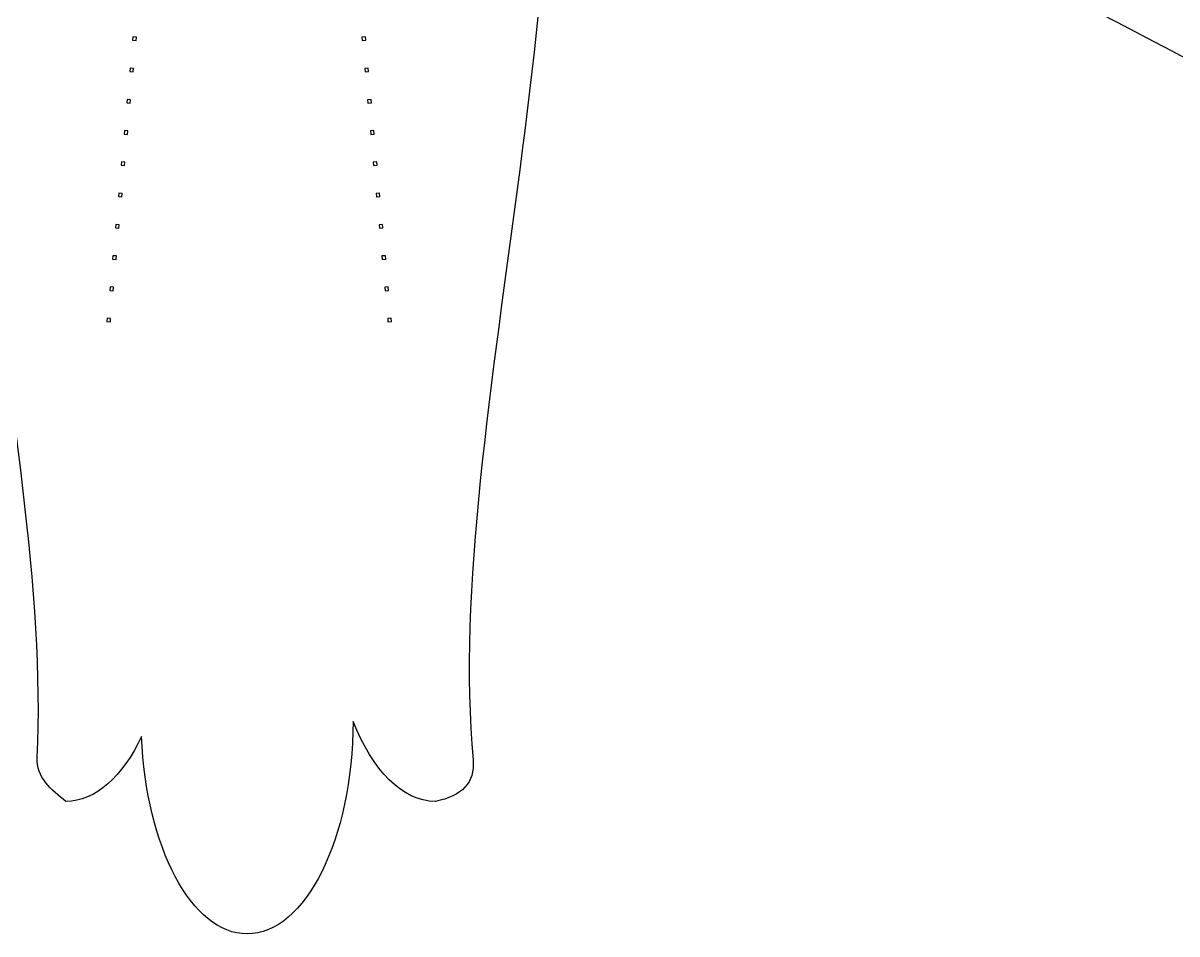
# Model space of a CAD drawing. Header units: centimetres. Extents: x -14.4 to 14.4, y -14.4 to 14.4.
# Drawn here: x -1.27 to 6.58, y -13.46 to -7.26 of the extents above; entities that cross this region are included whole.
import ezdxf
from ezdxf.lldxf.tags import DXFTag

# ---------------------------------------------------------------- set-up
doc = ezdxf.new("R2010")
doc.units = ezdxf.units.CM
doc.header["$MEASUREMENT"] = 0
doc.layers.add('Layer 1', color=7, linetype='Continuous')
tags = doc.linetypes.add('New Line1', pattern=[0.2, 0.1, -0.1]).pattern_tags.tags
tags[6:7] = [DXFTag(74, 4), DXFTag(75, 0), DXFTag(340, '0'), DXFTag(46, 1.0), DXFTag(50, 0.0), DXFTag(44, 0.0), DXFTag(45, 0.0)]
tags[4:5] = [DXFTag(74, 4), DXFTag(75, 0), DXFTag(340, '0'), DXFTag(46, 1.0), DXFTag(50, 0.0), DXFTag(44, 0.0), DXFTag(45, 0.0)]
tags = doc.linetypes.add('New Line338', pattern=[0.2, 0.1, -0.1]).pattern_tags.tags
tags[6:7] = [DXFTag(74, 4), DXFTag(75, 0), DXFTag(340, '0'), DXFTag(46, 1.0), DXFTag(50, 0.0), DXFTag(44, 0.0), DXFTag(45, 0.0)]
tags[4:5] = [DXFTag(74, 4), DXFTag(75, 0), DXFTag(340, '0'), DXFTag(46, 1.0), DXFTag(50, 0.0), DXFTag(44, 0.0), DXFTag(45, 0.0)]
tags = doc.linetypes.add('New Line339', pattern=[0.2, 0.1, -0.1]).pattern_tags.tags
tags[6:7] = [DXFTag(74, 4), DXFTag(75, 0), DXFTag(340, '0'), DXFTag(46, 1.0), DXFTag(50, 0.0), DXFTag(44, 0.0), DXFTag(45, 0.0)]
tags[4:5] = [DXFTag(74, 4), DXFTag(75, 0), DXFTag(340, '0'), DXFTag(46, 1.0), DXFTag(50, 0.0), DXFTag(44, 0.0), DXFTag(45, 0.0)]
tags = doc.linetypes.add('New Line340', pattern=[0.2, 0.1, -0.1]).pattern_tags.tags
tags[6:7] = [DXFTag(74, 4), DXFTag(75, 0), DXFTag(340, '0'), DXFTag(46, 1.0), DXFTag(50, 0.0), DXFTag(44, 0.0), DXFTag(45, 0.0)]
tags[4:5] = [DXFTag(74, 4), DXFTag(75, 0), DXFTag(340, '0'), DXFTag(46, 1.0), DXFTag(50, 0.0), DXFTag(44, 0.0), DXFTag(45, 0.0)]
tags = doc.linetypes.add('New Line341', pattern=[0.2, 0.1, -0.1]).pattern_tags.tags
tags[6:7] = [DXFTag(74, 4), DXFTag(75, 0), DXFTag(340, '0'), DXFTag(46, 1.0), DXFTag(50, 0.0), DXFTag(44, 0.0), DXFTag(45, 0.0)]
tags[4:5] = [DXFTag(74, 4), DXFTag(75, 0), DXFTag(340, '0'), DXFTag(46, 1.0), DXFTag(50, 0.0), DXFTag(44, 0.0), DXFTag(45, 0.0)]
tags = doc.linetypes.add('New Line342', pattern=[0.2, 0.1, -0.1]).pattern_tags.tags
tags[6:7] = [DXFTag(74, 4), DXFTag(75, 0), DXFTag(340, '0'), DXFTag(46, 1.0), DXFTag(50, 0.0), DXFTag(44, 0.0), DXFTag(45, 0.0)]
tags[4:5] = [DXFTag(74, 4), DXFTag(75, 0), DXFTag(340, '0'), DXFTag(46, 1.0), DXFTag(50, 0.0), DXFTag(44, 0.0), DXFTag(45, 0.0)]
tags = doc.linetypes.add('New Line343', pattern=[0.2, 0.1, -0.1]).pattern_tags.tags
tags[6:7] = [DXFTag(74, 4), DXFTag(75, 0), DXFTag(340, '0'), DXFTag(46, 1.0), DXFTag(50, 0.0), DXFTag(44, 0.0), DXFTag(45, 0.0)]
tags[4:5] = [DXFTag(74, 4), DXFTag(75, 0), DXFTag(340, '0'), DXFTag(46, 1.0), DXFTag(50, 0.0), DXFTag(44, 0.0), DXFTag(45, 0.0)]
tags = doc.linetypes.add('New Line344', pattern=[0.2, 0.1, -0.1]).pattern_tags.tags
tags[6:7] = [DXFTag(74, 4), DXFTag(75, 0), DXFTag(340, '0'), DXFTag(46, 1.0), DXFTag(50, 0.0), DXFTag(44, 0.0), DXFTag(45, 0.0)]
tags[4:5] = [DXFTag(74, 4), DXFTag(75, 0), DXFTag(340, '0'), DXFTag(46, 1.0), DXFTag(50, 0.0), DXFTag(44, 0.0), DXFTag(45, 0.0)]
tags = doc.linetypes.add('New Line345', pattern=[0.2, 0.1, -0.1]).pattern_tags.tags
tags[6:7] = [DXFTag(74, 4), DXFTag(75, 0), DXFTag(340, '0'), DXFTag(46, 1.0), DXFTag(50, 0.0), DXFTag(44, 0.0), DXFTag(45, 0.0)]
tags[4:5] = [DXFTag(74, 4), DXFTag(75, 0), DXFTag(340, '0'), DXFTag(46, 1.0), DXFTag(50, 0.0), DXFTag(44, 0.0), DXFTag(45, 0.0)]
tags = doc.linetypes.add('New Line346', pattern=[0.2, 0.1, -0.1]).pattern_tags.tags
tags[6:7] = [DXFTag(74, 4), DXFTag(75, 0), DXFTag(340, '0'), DXFTag(46, 1.0), DXFTag(50, 0.0), DXFTag(44, 0.0), DXFTag(45, 0.0)]
tags[4:5] = [DXFTag(74, 4), DXFTag(75, 0), DXFTag(340, '0'), DXFTag(46, 1.0), DXFTag(50, 0.0), DXFTag(44, 0.0), DXFTag(45, 0.0)]
tags = doc.linetypes.add('New Line347', pattern=[0.2, 0.1, -0.1]).pattern_tags.tags
tags[6:7] = [DXFTag(74, 4), DXFTag(75, 0), DXFTag(340, '0'), DXFTag(46, 1.0), DXFTag(50, 0.0), DXFTag(44, 0.0), DXFTag(45, 0.0)]
tags[4:5] = [DXFTag(74, 4), DXFTag(75, 0), DXFTag(340, '0'), DXFTag(46, 1.0), DXFTag(50, 0.0), DXFTag(44, 0.0), DXFTag(45, 0.0)]
tags = doc.linetypes.add('New Line348', pattern=[0.2, 0.1, -0.1]).pattern_tags.tags
tags[6:7] = [DXFTag(74, 4), DXFTag(75, 0), DXFTag(340, '0'), DXFTag(46, 1.0), DXFTag(50, 0.0), DXFTag(44, 0.0), DXFTag(45, 0.0)]
tags[4:5] = [DXFTag(74, 4), DXFTag(75, 0), DXFTag(340, '0'), DXFTag(46, 1.0), DXFTag(50, 0.0), DXFTag(44, 0.0), DXFTag(45, 0.0)]
tags = doc.linetypes.add('New Line349', pattern=[0.2, 0.1, -0.1]).pattern_tags.tags
tags[6:7] = [DXFTag(74, 4), DXFTag(75, 0), DXFTag(340, '0'), DXFTag(46, 1.0), DXFTag(50, 0.0), DXFTag(44, 0.0), DXFTag(45, 0.0)]
tags[4:5] = [DXFTag(74, 4), DXFTag(75, 0), DXFTag(340, '0'), DXFTag(46, 1.0), DXFTag(50, 0.0), DXFTag(44, 0.0), DXFTag(45, 0.0)]
tags = doc.linetypes.add('New Line350', pattern=[0.2, 0.1, -0.1]).pattern_tags.tags
tags[6:7] = [DXFTag(74, 4), DXFTag(75, 0), DXFTag(340, '0'), DXFTag(46, 1.0), DXFTag(50, 0.0), DXFTag(44, 0.0), DXFTag(45, 0.0)]
tags[4:5] = [DXFTag(74, 4), DXFTag(75, 0), DXFTag(340, '0'), DXFTag(46, 1.0), DXFTag(50, 0.0), DXFTag(44, 0.0), DXFTag(45, 0.0)]
tags = doc.linetypes.add('New Line351', pattern=[0.2, 0.1, -0.1]).pattern_tags.tags
tags[6:7] = [DXFTag(74, 4), DXFTag(75, 0), DXFTag(340, '0'), DXFTag(46, 1.0), DXFTag(50, 0.0), DXFTag(44, 0.0), DXFTag(45, 0.0)]
tags[4:5] = [DXFTag(74, 4), DXFTag(75, 0), DXFTag(340, '0'), DXFTag(46, 1.0), DXFTag(50, 0.0), DXFTag(44, 0.0), DXFTag(45, 0.0)]
tags = doc.linetypes.add('New Line352', pattern=[0.2, 0.1, -0.1]).pattern_tags.tags
tags[6:7] = [DXFTag(74, 4), DXFTag(75, 0), DXFTag(340, '0'), DXFTag(46, 1.0), DXFTag(50, 0.0), DXFTag(44, 0.0), DXFTag(45, 0.0)]
tags[4:5] = [DXFTag(74, 4), DXFTag(75, 0), DXFTag(340, '0'), DXFTag(46, 1.0), DXFTag(50, 0.0), DXFTag(44, 0.0), DXFTag(45, 0.0)]
tags = doc.linetypes.add('New Line353', pattern=[0.2, 0.1, -0.1]).pattern_tags.tags
tags[6:7] = [DXFTag(74, 4), DXFTag(75, 0), DXFTag(340, '0'), DXFTag(46, 1.0), DXFTag(50, 0.0), DXFTag(44, 0.0), DXFTag(45, 0.0)]
tags[4:5] = [DXFTag(74, 4), DXFTag(75, 0), DXFTag(340, '0'), DXFTag(46, 1.0), DXFTag(50, 0.0), DXFTag(44, 0.0), DXFTag(45, 0.0)]
tags = doc.linetypes.add('New Line354', pattern=[0.2, 0.1, -0.1]).pattern_tags.tags
tags[6:7] = [DXFTag(74, 4), DXFTag(75, 0), DXFTag(340, '0'), DXFTag(46, 1.0), DXFTag(50, 0.0), DXFTag(44, 0.0), DXFTag(45, 0.0)]
tags[4:5] = [DXFTag(74, 4), DXFTag(75, 0), DXFTag(340, '0'), DXFTag(46, 1.0), DXFTag(50, 0.0), DXFTag(44, 0.0), DXFTag(45, 0.0)]
tags = doc.linetypes.add('New Line355', pattern=[0.2, 0.1, -0.1]).pattern_tags.tags
tags[6:7] = [DXFTag(74, 4), DXFTag(75, 0), DXFTag(340, '0'), DXFTag(46, 1.0), DXFTag(50, 0.0), DXFTag(44, 0.0), DXFTag(45, 0.0)]
tags[4:5] = [DXFTag(74, 4), DXFTag(75, 0), DXFTag(340, '0'), DXFTag(46, 1.0), DXFTag(50, 0.0), DXFTag(44, 0.0), DXFTag(45, 0.0)]
tags = doc.linetypes.add('New Line356', pattern=[0.2, 0.1, -0.1]).pattern_tags.tags
tags[6:7] = [DXFTag(74, 4), DXFTag(75, 0), DXFTag(340, '0'), DXFTag(46, 1.0), DXFTag(50, 0.0), DXFTag(44, 0.0), DXFTag(45, 0.0)]
tags[4:5] = [DXFTag(74, 4), DXFTag(75, 0), DXFTag(340, '0'), DXFTag(46, 1.0), DXFTag(50, 0.0), DXFTag(44, 0.0), DXFTag(45, 0.0)]
tags = doc.linetypes.add('New Line357', pattern=[0.2, 0.1, -0.1]).pattern_tags.tags
tags[6:7] = [DXFTag(74, 4), DXFTag(75, 0), DXFTag(340, '0'), DXFTag(46, 1.0), DXFTag(50, 0.0), DXFTag(44, 0.0), DXFTag(45, 0.0)]
tags[4:5] = [DXFTag(74, 4), DXFTag(75, 0), DXFTag(340, '0'), DXFTag(46, 1.0), DXFTag(50, 0.0), DXFTag(44, 0.0), DXFTag(45, 0.0)]

msp = doc.modelspace()

# ---------------------------------------------------------------- linework, layer by layer
at = {"layer": 'Layer 1', "linetype": 'New Line1', "lineweight": 30}
msp.add_open_spline([(-0.02824, 13.49374), (-0.40654, 13.49374), (-0.71734, 12.90195), (-0.74708, 12.15026), (-0.74708, 12.15026), (-0.87804, 12.42245), (-1.06047, 12.59166), (-1.26266, 12.59166), (-1.26266, 12.59166), (-1.36255, 12.51294), (-1.46559, 12.43115), (-1.45851, 12.29047), (-1.45851, 12.29047), (-1.34745, 10.08373), (-2.43411, 6.76733), (-1.87543, 4.59605), (-1.87543, 4.59605), (-1.92103, 4.57666), (-1.9663, 4.55671), (-2.01119, 4.53596), (-2.01119, 4.53596), (-3.20898, 6.51937), (-6.9413, 7.63345), (-8.80574, 9.12428), (-8.80574, 9.12428), (-8.91576, 9.21225), (-9.0418, 9.17638), (-9.16406, 9.14134), (-9.16406, 9.14134), (-9.28223, 8.97727), (-9.25199, 8.73012), (-9.10768, 8.46478), (-9.10768, 8.46478), (-9.73499, 8.87998), (-10.39696, 8.97352), (-10.61807, 8.66656), (-10.61807, 8.66656), (-10.84917, 8.34573), (-10.51168, 7.70708), (-9.8651, 7.23628), (-9.8651, 7.23628), (-10.21171, 7.32302), (-10.50267, 7.28294), (-10.63513, 7.09904), (-10.63513, 7.09904), (-10.71075, 6.93313), (-10.69029, 6.80578), (-10.55576, 6.72663), (-10.55576, 6.72663), (-8.64198, 5.60077), (-6.55349, 2.76652), (-4.50601, 1.88906), (-4.50601, 1.88906), (-4.51834, 1.85783), (-4.52991, 1.82639), (-4.54162, 1.79485), (-4.54162, 1.79485), (-6.7129, 2.25581), (-9.91269, 1.22975), (-12.06096, 1.33787), (-12.06096, 1.33787), (-12.20164, 1.34495), (-12.28343, 1.24191), (-12.36215, 1.14202), (-12.36215, 1.14202), (-12.36215, 0.93983), (-12.19294, 0.7574), (-11.92075, 0.62644), (-11.92075, 0.62644), (-12.67244, 0.5967), (-13.26423, 0.2859), (-13.26423, -0.09241), (-13.26423, -0.09241), (-13.26423, -0.4878), (-12.61745, -0.80936), (-11.81763, -0.81348), (-11.81763, -0.81348), (-12.14958, -0.94567), (-12.36215, -1.14768), (-12.36215, -1.37431), (-12.36215, -1.37431), (-12.32654, -1.55313), (-12.23567, -1.64466), (-12.08025, -1.63025), (-12.08025, -1.63025), (-9.88165, -1.42641), (-6.5557, -2.49265), (-4.38064, -2.02788), (-4.38064, -2.02788), (-4.3753, -2.03921), (-4.37048, -2.05072), (-4.36506, -2.062), (-4.36506, -2.062), (-6.35628, -3.01994), (-8.38051, -5.72642), (-10.23973, -6.8202), (-10.23973, -6.8202), (-10.37426, -6.89934), (-10.39398, -7.02669), (-10.31837, -7.1926), (-10.31837, -7.1926), (-10.18591, -7.3765), (-9.89568, -7.41585), (-9.54907, -7.3291), (-9.54907, -7.3291), (-10.19565, -7.79991), (-10.5324, -8.43929), (-10.3013, -8.76012), (-10.3013, -8.76012), (-10.0802, -9.06709), (-9.41822, -8.97354), (-8.79091, -8.55834), (-8.79091, -8.55834), (-8.93523, -8.82368), (-8.96621, -9.07009), (-8.84803, -9.23416), (-8.84803, -9.23416), (-8.72578, -9.2692), (-8.59899, -9.30507), (-8.48898, -9.2171), (-8.48898, -9.2171), (-6.59659, -7.70392), (-2.78012, -6.57891), (-1.64249, -4.53902), (-1.64249, -4.53902), (-1.62523, -4.54532), (-1.60791, -4.55147), (-1.59056, -4.55757), (-1.59056, -4.55757), (-2.15416, -6.72869), (-1.06467, -10.0506), (-1.17587, -12.26015), (-1.17587, -12.26015), (-1.18295, -12.40083), (-1.07991, -12.48262), (-0.98002, -12.56133), (-0.98002, -12.56133), (-0.77782, -12.56133), (-0.5954, -12.39212), (-0.46444, -12.11994), (-0.46444, -12.11994), (-0.4347, -12.87162), (-0.1239, -13.46342), (0.25441, -13.46342), (0.25441, -13.46342), (0.6498, -13.46342), (0.97136, -12.81663), (0.97548, -12.01682), (0.97548, -12.01682), (1.10767, -12.34877), (1.30968, -12.56134), (1.53632, -12.56133), (1.53632, -12.56133), (1.71514, -12.52572), (1.80666, -12.43486), (1.79225, -12.27943), (1.79225, -12.27943), (1.5806, -9.99663), (2.7384, -6.49836), (2.12979, -4.33502), (2.12979, -4.33502), (2.14089, -4.32954), (2.15213, -4.32425), (2.16317, -4.3187), (2.16317, -4.3187), (3.35857, -6.30441), (7.09436, -7.41896), (8.95996, -8.91072), (8.95996, -8.91072), (9.06997, -8.99869), (9.19676, -8.96282), (9.31901, -8.92778), (9.31901, -8.92778), (9.43719, -8.76371), (9.40621, -8.51656), (9.26189, -8.25122), (9.26189, -8.25122), (9.88921, -8.66642), (10.55118, -8.75996), (10.77229, -8.453), (10.77229, -8.453), (11.00338, -8.13217), (10.66663, -7.49353), (10.02005, -7.02272), (10.02005, -7.02272), (10.36666, -7.10947), (10.65763, -7.06938), (10.79009, -6.88548), (10.79009, -6.88548), (10.86571, -6.71957), (10.84524, -6.59222), (10.71071, -6.51307), (10.71071, -6.51307), (8.8208, -5.40125), (6.7603, -2.62378), (4.73738, -1.70963), (4.73738, -1.70963), (6.91331, -2.11819), (10.16684, -1.08998), (12.32942, -1.29049), (12.32942, -1.29049), (12.48484, -1.30489), (12.5757, -1.21337), (12.61132, -1.03455), (12.61132, -1.03455), (12.61132, -0.80791), (12.39875, -0.60591), (12.06681, -0.47371), (12.06681, -0.47371), (12.86662, -0.4696), (13.5134, -0.14804), (13.5134, 0.24736), (13.5134, 0.24736), (13.5134, 0.62567), (12.92161, 0.93646), (12.16992, 0.96621), (12.16992, 0.96621), (12.44211, 1.09716), (12.61132, 1.27959), (12.61132, 1.48179), (12.61132, 1.48179), (12.5326, 1.58167), (12.45082, 1.68472), (12.31013, 1.67764), (12.31013, 1.67764), (10.04607, 1.56369), (6.61388, 2.70992), (4.4488, 2.04707), (4.4488, 2.04707), (4.44242, 2.06171), (4.43603, 2.07628), (4.42951, 2.09084), (4.42951, 2.09084), (6.51469, 2.90706), (8.64662, 5.82911), (10.59721, 6.97663), (10.59721, 6.97663), (10.73174, 7.05578), (10.7522, 7.18313), (10.67659, 7.34904), (10.67659, 7.34904), (10.54413, 7.53294), (10.25316, 7.57303), (9.90655, 7.48628), (9.90655, 7.48628), (10.55313, 7.95709), (10.89062, 8.59573), (10.65952, 8.91656), (10.65952, 8.91656), (10.43842, 9.22353), (9.77645, 9.12998), (9.14913, 8.71478), (9.14913, 8.71478), (9.29345, 8.98012), (9.32369, 9.22727), (9.20551, 9.39134), (9.20551, 9.39134), (9.08326, 9.42638), (8.95721, 9.46225), (8.8472, 9.37428), (8.8472, 9.37428), (6.9173, 7.83111), (2.98618, 6.69165), (1.93617, 4.5738), (1.93617, 4.5738), (1.92481, 4.57879), (1.91345, 4.58373), (1.90205, 4.58864), (1.90205, 4.58864), (2.3783, 6.76324), (1.30511, 10.10404), (1.50961, 12.30976), (1.50961, 12.30976), (1.52402, 12.46518), (1.43249, 12.55604), (1.25367, 12.59166), (1.25367, 12.59166), (1.02704, 12.59166), (0.82503, 12.37909), (0.69284, 12.04714), (0.69284, 12.04714), (0.68872, 12.84696), (0.36716, 13.49374), (-0.02824, 13.49374)], degree=3, knots=[0, 0, 0, 0, 0.0138889, 0.0138889, 0.0138889, 0.0138889, 0.0277778, 0.0277778, 0.0277778, 0.0277778, 0.0416667, 0.0416667, 0.0416667, 0.0416667, 0.0555556, 0.0555556, 0.0555556, 0.0555556, 0.0694444, 0.0694444, 0.0694444, 0.0694444, 0.0833333, 0.0833333, 0.0833333, 0.0833333, 0.0972222, 0.0972222, 0.0972222, 0.0972222, 0.1111111, 0.1111111, 0.1111111, 0.1111111, 0.125, 0.125, 0.125, 0.125, 0.1388889, 0.1388889, 0.1388889, 0.1388889, 0.1527778, 0.1527778, 0.1527778, 0.1527778, 0.1666667, 0.1666667, 0.1666667, 0.1666667, 0.1805556, 0.1805556, 0.1805556, 0.1805556, 0.1944444, 0.1944444, 0.1944444, 0.1944444, 0.2083333, 0.2083333, 0.2083333, 0.2083333, 0.2222222, 0.2222222, 0.2222222, 0.2222222, 0.2361111, 0.2361111, 0.2361111, 0.2361111, 0.25, 0.25, 0.25, 0.25, 0.2638889, 0.2638889, 0.2638889, 0.2638889, 0.2777778, 0.2777778, 0.2777778, 0.2777778, 0.2916667, 0.2916667, 0.2916667, 0.2916667, 0.3055556, 0.3055556, 0.3055556, 0.3055556, 0.3194444, 0.3194444, 0.3194444, 0.3194444, 0.3333333, 0.3333333, 0.3333333, 0.3333333, 0.3472222, 0.3472222, 0.3472222, 0.3472222, 0.3611111, 0.3611111, 0.3611111, 0.3611111, 0.375, 0.375, 0.375, 0.375, 0.3888889, 0.3888889, 0.3888889, 0.3888889, 0.4027778, 0.4027778, 0.4027778, 0.4027778, 0.4166667, 0.4166667, 0.4166667, 0.4166667, 0.4305556, 0.4305556, 0.4305556, 0.4305556, 0.4444444, 0.4444444, 0.4444444, 0.4444444, 0.4583333, 0.4583333, 0.4583333, 0.4583333, 0.4722222, 0.4722222, 0.4722222, 0.4722222, 0.4861111, 0.4861111, 0.4861111, 0.4861111, 0.5, 0.5, 0.5, 0.5, 0.5138889, 0.5138889, 0.5138889, 0.5138889, 0.5277778, 0.5277778, 0.5277778, 0.5277778, 0.5416667, 0.5416667, 0.5416667, 0.5416667, 0.5555556, 0.5555556, 0.5555556, 0.5555556, 0.5694444, 0.5694444, 0.5694444, 0.5694444, 0.5833333, 0.5833333, 0.5833333, 0.5833333, 0.5972222, 0.5972222, 0.5972222, 0.5972222, 0.6111111, 0.6111111, 0.6111111, 0.6111111, 0.625, 0.625, 0.625, 0.625, 0.6388889, 0.6388889, 0.6388889, 0.6388889, 0.6527778, 0.6527778, 0.6527778, 0.6527778, 0.6666667, 0.6666667, 0.6666667, 0.6666667, 0.6805556, 0.6805556, 0.6805556, 0.6805556, 0.6944444, 0.6944444, 0.6944444, 0.6944444, 0.7083333, 0.7083333, 0.7083333, 0.7083333, 0.7222222, 0.7222222, 0.7222222, 0.7222222, 0.7361111, 0.7361111, 0.7361111, 0.7361111, 0.75, 0.75, 0.75, 0.75, 0.7638889, 0.7638889, 0.7638889, 0.7638889, 0.7777778, 0.7777778, 0.7777778, 0.7777778, 0.7916667, 0.7916667, 0.7916667, 0.7916667, 0.8055556, 0.8055556, 0.8055556, 0.8055556, 0.8194444, 0.8194444, 0.8194444, 0.8194444, 0.8333333, 0.8333333, 0.8333333, 0.8333333, 0.8472222, 0.8472222, 0.8472222, 0.8472222, 0.8611111, 0.8611111, 0.8611111, 0.8611111, 0.875, 0.875, 0.875, 0.875, 0.8888889, 0.8888889, 0.8888889, 0.8888889, 0.9027778, 0.9027778, 0.9027778, 0.9027778, 0.9166667, 0.9166667, 0.9166667, 0.9166667, 0.9305556, 0.9305556, 0.9305556, 0.9305556, 0.9444444, 0.9444444, 0.9444444, 0.9444444, 0.9583333, 0.9583333, 0.9583333, 0.9583333, 0.9722222, 0.9722222, 0.9722222, 0.9722222, 1, 1, 1, 1], dxfattribs=at)
at = {"layer": 'Layer 1', "linetype": 'New Line338', "lineweight": 30}
msp.add_open_spline([(-0.52379, -7.35729), (-0.52379, -7.35729), (-0.50005, -7.35952), (-0.50005, -7.35952), (-0.50005, -7.35952), (-0.50005, -7.35952), (-0.50227, -7.38326), (-0.50227, -7.38326), (-0.50227, -7.38326), (-0.50227, -7.38326), (-0.52601, -7.38103), (-0.52601, -7.38103), (-0.52601, -7.38103), (-0.52601, -7.38103), (-0.52379, -7.35729), (-0.52379, -7.35729)], degree=3, knots=[0, 0, 0, 0, 0.2, 0.2, 0.2, 0.2, 0.4, 0.4, 0.4, 0.4, 0.6, 0.6, 0.6, 0.6, 1, 1, 1, 1], dxfattribs=at)
at = {"layer": 'Layer 1', "linetype": 'New Line339', "lineweight": 30}
msp.add_open_spline([(1.05857, -7.35729), (1.05857, -7.35729), (1.06079, -7.38103), (1.06079, -7.38103), (1.06079, -7.38103), (1.06079, -7.38103), (1.03705, -7.38326), (1.03705, -7.38326), (1.03705, -7.38326), (1.03705, -7.38326), (1.03483, -7.35952), (1.03483, -7.35952), (1.03483, -7.35952), (1.03483, -7.35952), (1.05857, -7.35729), (1.05857, -7.35729)], degree=3, knots=[0, 0, 0, 0, 0.2, 0.2, 0.2, 0.2, 0.4, 0.4, 0.4, 0.4, 0.6, 0.6, 0.6, 0.6, 1, 1, 1, 1], dxfattribs=at)
at = {"layer": 'Layer 1', "linetype": 'New Line340', "lineweight": 30}
msp.add_open_spline([(-0.54308, -7.5702), (-0.54308, -7.5702), (-0.51934, -7.57243), (-0.51934, -7.57243), (-0.51934, -7.57243), (-0.51934, -7.57243), (-0.52156, -7.59617), (-0.52156, -7.59617), (-0.52156, -7.59617), (-0.52156, -7.59617), (-0.5453, -7.59394), (-0.5453, -7.59394), (-0.5453, -7.59394), (-0.5453, -7.59394), (-0.54308, -7.5702), (-0.54308, -7.5702)], degree=3, knots=[0, 0, 0, 0, 0.2, 0.2, 0.2, 0.2, 0.4, 0.4, 0.4, 0.4, 0.6, 0.6, 0.6, 0.6, 1, 1, 1, 1], dxfattribs=at)
at = {"layer": 'Layer 1', "linetype": 'New Line341', "lineweight": 30}
msp.add_open_spline([(1.07786, -7.5702), (1.07786, -7.5702), (1.08008, -7.59394), (1.08008, -7.59394), (1.08008, -7.59394), (1.08008, -7.59394), (1.05634, -7.59617), (1.05634, -7.59617), (1.05634, -7.59617), (1.05634, -7.59617), (1.05412, -7.57243), (1.05412, -7.57243), (1.05412, -7.57243), (1.05412, -7.57243), (1.07786, -7.5702), (1.07786, -7.5702)], degree=3, knots=[0, 0, 0, 0, 0.2, 0.2, 0.2, 0.2, 0.4, 0.4, 0.4, 0.4, 0.6, 0.6, 0.6, 0.6, 1, 1, 1, 1], dxfattribs=at)
at = {"layer": 'Layer 1', "linetype": 'New Line342', "lineweight": 30}
msp.add_open_spline([(-0.56311, -7.78311), (-0.56311, -7.78311), (-0.53937, -7.78534), (-0.53937, -7.78534), (-0.53937, -7.78534), (-0.53937, -7.78534), (-0.54159, -7.80908), (-0.54159, -7.80908), (-0.54159, -7.80908), (-0.54159, -7.80908), (-0.56533, -7.80685), (-0.56533, -7.80685), (-0.56533, -7.80685), (-0.56533, -7.80685), (-0.56311, -7.78311), (-0.56311, -7.78311)], degree=3, knots=[0, 0, 0, 0, 0.2, 0.2, 0.2, 0.2, 0.4, 0.4, 0.4, 0.4, 0.6, 0.6, 0.6, 0.6, 1, 1, 1, 1], dxfattribs=at)
at = {"layer": 'Layer 1', "linetype": 'New Line343', "lineweight": 30}
msp.add_open_spline([(1.09789, -7.78311), (1.09789, -7.78311), (1.10011, -7.80685), (1.10011, -7.80685), (1.10011, -7.80685), (1.10011, -7.80685), (1.07637, -7.80908), (1.07637, -7.80908), (1.07637, -7.80908), (1.07637, -7.80908), (1.07415, -7.78534), (1.07415, -7.78534), (1.07415, -7.78534), (1.07415, -7.78534), (1.09789, -7.78311), (1.09789, -7.78311)], degree=3, knots=[0, 0, 0, 0, 0.2, 0.2, 0.2, 0.2, 0.4, 0.4, 0.4, 0.4, 0.6, 0.6, 0.6, 0.6, 1, 1, 1, 1], dxfattribs=at)
at = {"layer": 'Layer 1', "linetype": 'New Line344', "lineweight": 30}
msp.add_open_spline([(-0.58239, -7.99602), (-0.58239, -7.99602), (-0.55865, -7.99825), (-0.55865, -7.99825), (-0.55865, -7.99825), (-0.55865, -7.99825), (-0.56088, -8.02199), (-0.56088, -8.02199), (-0.56088, -8.02199), (-0.56088, -8.02199), (-0.58462, -8.01976), (-0.58462, -8.01976), (-0.58462, -8.01976), (-0.58462, -8.01976), (-0.58239, -7.99602), (-0.58239, -7.99602)], degree=3, knots=[0, 0, 0, 0, 0.2, 0.2, 0.2, 0.2, 0.4, 0.4, 0.4, 0.4, 0.6, 0.6, 0.6, 0.6, 1, 1, 1, 1], dxfattribs=at)
at = {"layer": 'Layer 1', "linetype": 'New Line345', "lineweight": 30}
msp.add_open_spline([(1.11717, -7.99602), (1.11717, -7.99602), (1.1194, -8.01976), (1.1194, -8.01976), (1.1194, -8.01976), (1.1194, -8.01976), (1.09566, -8.02199), (1.09566, -8.02199), (1.09566, -8.02199), (1.09566, -8.02199), (1.09343, -7.99825), (1.09343, -7.99825), (1.09343, -7.99825), (1.09343, -7.99825), (1.11717, -7.99602), (1.11717, -7.99602)], degree=3, knots=[0, 0, 0, 0, 0.2, 0.2, 0.2, 0.2, 0.4, 0.4, 0.4, 0.4, 0.6, 0.6, 0.6, 0.6, 1, 1, 1, 1], dxfattribs=at)
at = {"layer": 'Layer 1', "linetype": 'New Line346', "lineweight": 30}
msp.add_open_spline([(-0.60168, -8.20893), (-0.60168, -8.20893), (-0.57794, -8.21042), (-0.57794, -8.21042), (-0.57794, -8.21042), (-0.57794, -8.21042), (-0.58017, -8.23415), (-0.58017, -8.23415), (-0.58017, -8.23415), (-0.58017, -8.23415), (-0.60391, -8.23193), (-0.60391, -8.23193), (-0.60391, -8.23193), (-0.60391, -8.23193), (-0.60168, -8.20893), (-0.60168, -8.20893)], degree=3, knots=[0, 0, 0, 0, 0.2, 0.2, 0.2, 0.2, 0.4, 0.4, 0.4, 0.4, 0.6, 0.6, 0.6, 0.6, 1, 1, 1, 1], dxfattribs=at)
at = {"layer": 'Layer 1', "linetype": 'New Line347', "lineweight": 30}
msp.add_open_spline([(1.13646, -8.20893), (1.13646, -8.20893), (1.13869, -8.23193), (1.13869, -8.23193), (1.13869, -8.23193), (1.13869, -8.23193), (1.11495, -8.23415), (1.11495, -8.23415), (1.11495, -8.23415), (1.11495, -8.23415), (1.11272, -8.21042), (1.11272, -8.21042), (1.11272, -8.21042), (1.11272, -8.21042), (1.13646, -8.20893), (1.13646, -8.20893)], degree=3, knots=[0, 0, 0, 0, 0.2, 0.2, 0.2, 0.2, 0.4, 0.4, 0.4, 0.4, 0.6, 0.6, 0.6, 0.6, 1, 1, 1, 1], dxfattribs=at)
at = {"layer": 'Layer 1', "linetype": 'New Line348', "lineweight": 30}
msp.add_open_spline([(-0.62097, -8.4211), (-0.62097, -8.4211), (-0.59797, -8.42332), (-0.59797, -8.42332), (-0.59797, -8.42332), (-0.59797, -8.42332), (-0.59946, -8.44706), (-0.59946, -8.44706), (-0.59946, -8.44706), (-0.59946, -8.44706), (-0.62319, -8.44484), (-0.62319, -8.44484), (-0.62319, -8.44484), (-0.62319, -8.44484), (-0.62097, -8.4211), (-0.62097, -8.4211)], degree=3, knots=[0, 0, 0, 0, 0.2, 0.2, 0.2, 0.2, 0.4, 0.4, 0.4, 0.4, 0.6, 0.6, 0.6, 0.6, 1, 1, 1, 1], dxfattribs=at)
at = {"layer": 'Layer 1', "linetype": 'New Line349', "lineweight": 30}
msp.add_open_spline([(1.15575, -8.4211), (1.15575, -8.4211), (1.15797, -8.44484), (1.15797, -8.44484), (1.15797, -8.44484), (1.15797, -8.44484), (1.13424, -8.44706), (1.13424, -8.44706), (1.13424, -8.44706), (1.13424, -8.44706), (1.13275, -8.42332), (1.13275, -8.42332), (1.13275, -8.42332), (1.13275, -8.42332), (1.15575, -8.4211), (1.15575, -8.4211)], degree=3, knots=[0, 0, 0, 0, 0.2, 0.2, 0.2, 0.2, 0.4, 0.4, 0.4, 0.4, 0.6, 0.6, 0.6, 0.6, 1, 1, 1, 1], dxfattribs=at)
at = {"layer": 'Layer 1', "linetype": 'New Line350', "lineweight": 30}
msp.add_open_spline([(-0.641, -8.63401), (-0.641, -8.63401), (-0.61726, -8.63623), (-0.61726, -8.63623), (-0.61726, -8.63623), (-0.61726, -8.63623), (-0.61949, -8.65997), (-0.61949, -8.65997), (-0.61949, -8.65997), (-0.61949, -8.65997), (-0.64322, -8.65775), (-0.64322, -8.65775), (-0.64322, -8.65775), (-0.64322, -8.65775), (-0.641, -8.63401), (-0.641, -8.63401)], degree=3, knots=[0, 0, 0, 0, 0.2, 0.2, 0.2, 0.2, 0.4, 0.4, 0.4, 0.4, 0.6, 0.6, 0.6, 0.6, 1, 1, 1, 1], dxfattribs=at)
at = {"layer": 'Layer 1', "linetype": 'New Line351', "lineweight": 30}
msp.add_open_spline([(1.17578, -8.63401), (1.17578, -8.63401), (1.178, -8.65775), (1.178, -8.65775), (1.178, -8.65775), (1.178, -8.65775), (1.15427, -8.65997), (1.15427, -8.65997), (1.15427, -8.65997), (1.15427, -8.65997), (1.15204, -8.63623), (1.15204, -8.63623), (1.15204, -8.63623), (1.15204, -8.63623), (1.17578, -8.63401), (1.17578, -8.63401)], degree=3, knots=[0, 0, 0, 0, 0.2, 0.2, 0.2, 0.2, 0.4, 0.4, 0.4, 0.4, 0.6, 0.6, 0.6, 0.6, 1, 1, 1, 1], dxfattribs=at)
at = {"layer": 'Layer 1', "linetype": 'New Line352', "lineweight": 30}
msp.add_open_spline([(-0.66029, -8.84692), (-0.66029, -8.84692), (-0.63655, -8.84914), (-0.63655, -8.84914), (-0.63655, -8.84914), (-0.63655, -8.84914), (-0.63877, -8.87288), (-0.63877, -8.87288), (-0.63877, -8.87288), (-0.63877, -8.87288), (-0.66251, -8.87066), (-0.66251, -8.87066), (-0.66251, -8.87066), (-0.66251, -8.87066), (-0.66029, -8.84692), (-0.66029, -8.84692)], degree=3, knots=[0, 0, 0, 0, 0.2, 0.2, 0.2, 0.2, 0.4, 0.4, 0.4, 0.4, 0.6, 0.6, 0.6, 0.6, 1, 1, 1, 1], dxfattribs=at)
at = {"layer": 'Layer 1', "linetype": 'New Line353', "lineweight": 30}
msp.add_open_spline([(1.19507, -8.84692), (1.19507, -8.84692), (1.19729, -8.87066), (1.19729, -8.87066), (1.19729, -8.87066), (1.19729, -8.87066), (1.17355, -8.87288), (1.17355, -8.87288), (1.17355, -8.87288), (1.17355, -8.87288), (1.17133, -8.84914), (1.17133, -8.84914), (1.17133, -8.84914), (1.17133, -8.84914), (1.19507, -8.84692), (1.19507, -8.84692)], degree=3, knots=[0, 0, 0, 0, 0.2, 0.2, 0.2, 0.2, 0.4, 0.4, 0.4, 0.4, 0.6, 0.6, 0.6, 0.6, 1, 1, 1, 1], dxfattribs=at)
at = {"layer": 'Layer 1', "linetype": 'New Line354', "lineweight": 30}
msp.add_open_spline([(-0.67957, -9.05983), (-0.67957, -9.05983), (-0.65584, -9.06205), (-0.65584, -9.06205), (-0.65584, -9.06205), (-0.65584, -9.06205), (-0.65806, -9.08579), (-0.65806, -9.08579), (-0.65806, -9.08579), (-0.65806, -9.08579), (-0.6818, -9.08357), (-0.6818, -9.08357), (-0.6818, -9.08357), (-0.6818, -9.08357), (-0.67957, -9.05983), (-0.67957, -9.05983)], degree=3, knots=[0, 0, 0, 0, 0.2, 0.2, 0.2, 0.2, 0.4, 0.4, 0.4, 0.4, 0.6, 0.6, 0.6, 0.6, 1, 1, 1, 1], dxfattribs=at)
at = {"layer": 'Layer 1', "linetype": 'New Line355', "lineweight": 30}
msp.add_open_spline([(1.21436, -9.05983), (1.21436, -9.05983), (1.21658, -9.08357), (1.21658, -9.08357), (1.21658, -9.08357), (1.21658, -9.08357), (1.19284, -9.08579), (1.19284, -9.08579), (1.19284, -9.08579), (1.19284, -9.08579), (1.19062, -9.06205), (1.19062, -9.06205), (1.19062, -9.06205), (1.19062, -9.06205), (1.21436, -9.05983), (1.21436, -9.05983)], degree=3, knots=[0, 0, 0, 0, 0.2, 0.2, 0.2, 0.2, 0.4, 0.4, 0.4, 0.4, 0.6, 0.6, 0.6, 0.6, 1, 1, 1, 1], dxfattribs=at)
at = {"layer": 'Layer 1', "linetype": 'New Line356', "lineweight": 30}
msp.add_open_spline([(-0.69886, -9.27274), (-0.69886, -9.27274), (-0.67587, -9.27422), (-0.67587, -9.27422), (-0.67587, -9.27422), (-0.67587, -9.27422), (-0.67735, -9.29796), (-0.67735, -9.29796), (-0.67735, -9.29796), (-0.67735, -9.29796), (-0.70109, -9.29573), (-0.70109, -9.29573), (-0.70109, -9.29573), (-0.70109, -9.29573), (-0.69886, -9.27274), (-0.69886, -9.27274)], degree=3, knots=[0, 0, 0, 0, 0.2, 0.2, 0.2, 0.2, 0.4, 0.4, 0.4, 0.4, 0.6, 0.6, 0.6, 0.6, 1, 1, 1, 1], dxfattribs=at)
at = {"layer": 'Layer 1', "linetype": 'New Line357', "lineweight": 30}
msp.add_open_spline([(1.23364, -9.27274), (1.23364, -9.27274), (1.23587, -9.29573), (1.23587, -9.29573), (1.23587, -9.29573), (1.23587, -9.29573), (1.21213, -9.29796), (1.21213, -9.29796), (1.21213, -9.29796), (1.21213, -9.29796), (1.21065, -9.27422), (1.21065, -9.27422), (1.21065, -9.27422), (1.21065, -9.27422), (1.23364, -9.27274), (1.23364, -9.27274)], degree=3, knots=[0, 0, 0, 0, 0.2, 0.2, 0.2, 0.2, 0.4, 0.4, 0.4, 0.4, 0.6, 0.6, 0.6, 0.6, 1, 1, 1, 1], dxfattribs=at)

doc.saveas('drawing.dxf')
